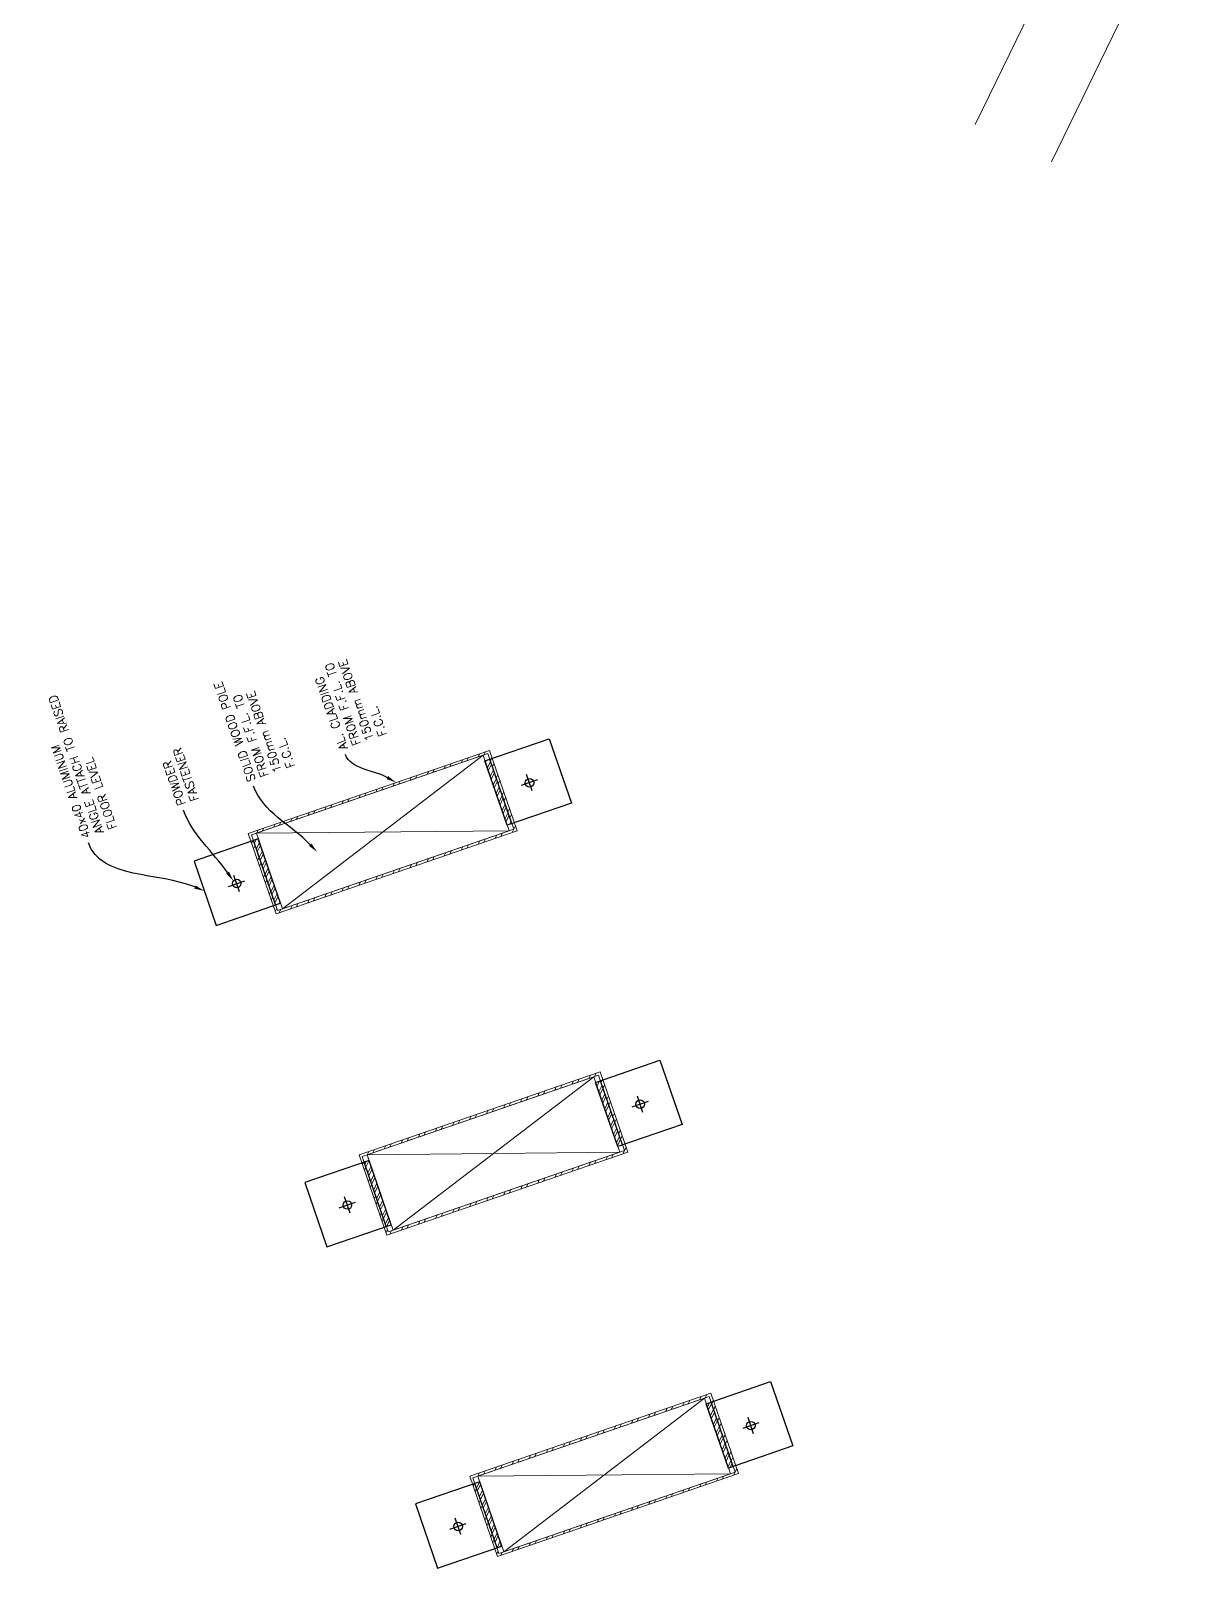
# Model space of a CAD drawing. Extents: x 760773 to 1075934, y 719259 to 1013331.
# Drawn here: x 845328 to 846009, y 835114 to 836018 of the extents above; entities that cross this region are included whole.
import ezdxf
from ezdxf import colors
from ezdxf.entities.mleader import LeaderData, LeaderLine
from ezdxf.math import Vec2, Vec3

# ---------------------------------------------------------------- set-up
doc = ezdxf.new("R2010")
doc.units = 0
doc.header["$MEASUREMENT"] = 0
for name, color, linetype in [('A-TEXT', 7, 'Continuous'), ('EL THICK', 1, 'Continuous'), ('EL THIN', 2, 'Continuous'), ('EXIST1', 14, 'Continuous')]:
    doc.layers.add(name, color=color, linetype=linetype)
doc.styles.add('STANDARD1', font='romans')
pattern_1 = [(244, (811611.9604, 819556.7724), (3.37047767, -1.6438918), []), (244, (811610.289, 819556.197), (3.37047767, -1.6438918), [])]

msp = doc.modelspace()

# ---------------------------------------------------------------- hatches: boundary and pattern name
at = {"layer": 'EL THIN', "lineweight": 0}
h = msp.add_hatch(dxfattribs=at)
h.set_pattern_fill('ANSI32', color=256, scale=20)
h.set_pattern_definition([(244, (811546.847, 819745.876), (6.7409553, -3.2877836), []), (244, (811543.504, 819744.725), (6.7409553, -3.2877836), [])])
h.paths.add_polyline_path([(845471.99016, 835498.88855), (845613.81795, 835547.72377), (845597.53954, 835594.9997), (845455.71175, 835546.16448)])
h.paths.add_polyline_path([(845472.92008, 835500.79518), (845457.61838, 835545.23455), (845596.60961, 835593.09307), (845611.91132, 835548.6537)], flags=16)
h.paths.add_polyline_path([(845475.75664, 835501.77188), (845460.45494, 835546.21126), (845593.77306, 835592.11637), (845609.07476, 835547.67699)], flags=0)
h = msp.add_hatch(dxfattribs=at)
h.set_pattern_fill('ANSI32', color=256, scale=10)
h.set_pattern_definition(pattern_1)
h.paths.add_polyline_path([(845607.93527, 835550.98631), (845610.77183, 835551.96301), (845597.7491, 835589.78376), (845594.91254, 835588.80705)])
h.paths.add_polyline_path([(845471.7806, 835504.10449), (845474.61715, 835505.0812), (845461.59443, 835542.90194), (845458.75787, 835541.92524)])
h = msp.add_hatch(dxfattribs=at)
h.set_pattern_fill('ANSI32', color=256, scale=20)
h.set_pattern_definition([(244, (811611.9604, 819556.7724), (6.7409553, -3.2877836), []), (244, (811608.6175, 819555.6214), (6.7409553, -3.2877836), [])])
h.paths.add_polyline_path([(845537.10379, 835309.78483), (845678.93158, 835358.62006), (845662.65317, 835405.89599), (845520.82538, 835357.06076)])
h.paths.add_polyline_path([(845538.03372, 835311.69146), (845522.73201, 835356.13084), (845661.72324, 835403.98936), (845677.02495, 835359.54998)], flags=16)
h.paths.add_polyline_path([(845540.87027, 835312.66817), (845525.56857, 835357.10754), (845658.88669, 835403.01265), (845674.18839, 835358.57328)], flags=0)
h = msp.add_hatch(dxfattribs=at)
h.set_pattern_fill('ANSI32', color=256, scale=10)
h.set_pattern_definition(pattern_1)
h.paths.add_polyline_path([(845536.89423, 835315.00078), (845539.73078, 835315.97748), (845526.70806, 835353.79823), (845523.8715, 835352.82152)])
h.paths.add_polyline_path([(845673.0489, 835361.88259), (845675.88546, 835362.8593), (845662.86273, 835400.68004), (845660.02618, 835399.70334)])
h = msp.add_hatch(dxfattribs=at)
h.set_pattern_fill('ANSI32', color=256, scale=20)
h.set_pattern_definition([(244, (811677.074, 819367.669), (6.7409553, -3.2877836), []), (244, (811673.731, 819366.518), (6.7409553, -3.2877836), [])])
h.paths.add_polyline_path([(845602.21742, 835120.68112), (845744.04521, 835169.51634), (845727.7668, 835216.79227), (845585.93901, 835167.95705)])
h.paths.add_polyline_path([(845603.14735, 835122.58775), (845587.84564, 835167.02712), (845726.83687, 835214.88564), (845742.13858, 835170.44627)], flags=16)
h.paths.add_polyline_path([(845605.9839, 835123.56445), (845590.6822, 835168.00383), (845724.00032, 835213.90894), (845739.30202, 835169.46956)], flags=0)
h = msp.add_hatch(dxfattribs=at)
h.set_pattern_fill('ANSI32', color=256, scale=10)
h.set_pattern_definition(pattern_1)
h.paths.add_polyline_path([(845738.16253, 835172.77888), (845740.99909, 835173.75558), (845727.97636, 835211.57632), (845725.13981, 835210.59962)])
h.paths.add_polyline_path([(845602.00786, 835125.89706), (845604.84441, 835126.87377), (845591.82169, 835164.69451), (845588.98513, 835163.71781)])

# ---------------------------------------------------------------- linework, layer by layer
at = {"layer": 'EL THICK', "lineweight": 0}
for p, q in [((845955.20638, 836110.87736), (845883.21375, 835963.2706)), ((846009.22505, 836107.57344), (845928.15346, 835941.35204))]:
    msp.add_line(p, q, dxfattribs=at)
for points in [[(845597.53954, 835594.9997), (845455.71175, 835546.16448), (845471.99016, 835498.88855), (845613.81795, 835547.72377)], [(845475.75664, 835501.77188), (845460.45494, 835546.21126), (845593.77306, 835592.11637), (845609.07476, 835547.67699)], [(845662.65317, 835405.89599), (845520.82538, 835357.06076), (845537.10379, 835309.78483), (845678.93158, 835358.62006)], [(845540.87027, 835312.66817), (845525.56857, 835357.10754), (845658.88669, 835403.01265), (845674.18839, 835358.57328)], [(845727.7668, 835216.79227), (845585.93901, 835167.95705), (845602.21742, 835120.68112), (845744.04521, 835169.51634)], [(845605.9839, 835123.56445), (845590.6822, 835168.00383), (845724.00032, 835213.90894), (845739.30202, 835169.46956)]]:
    msp.add_lwpolyline(points, close=True, dxfattribs=at)
at = {"layer": 'EL THIN', "lineweight": 0}
for p, q in [((845593.77306, 835592.11637), (845475.75664, 835501.77188)), ((845609.07476, 835547.67699), (845460.45494, 835546.21126)), ((845658.88669, 835403.01265), (845540.87027, 835312.66817)), ((845674.18839, 835358.57328), (845525.56857, 835357.10754)), ((845724.00032, 835213.90894), (845605.9839, 835123.56445)), ((845739.30202, 835169.46956), (845590.6822, 835168.00383))]:
    msp.add_line(p, q, dxfattribs=at)
for points in [[(845596.60961, 835593.09307), (845457.61838, 835545.23455), (845472.92008, 835500.79518), (845611.91132, 835548.6537)], [(845661.72324, 835403.98936), (845522.73201, 835356.13084), (845538.03372, 835311.69146), (845677.02495, 835359.54998)], [(845726.83687, 835214.88564), (845587.84564, 835167.02712), (845603.14735, 835122.58775), (845742.13858, 835170.44627)]]:
    msp.add_lwpolyline(points, close=True, dxfattribs=at)
at = {"layer": 'EXIST1'}
for p, q in [((845610.77183, 835551.96301), (845597.7491, 835589.78376)), ((845625.88278, 835577.59993), (845616.29944, 835574.30012)), ((845622.74101, 835571.15835), (845619.44121, 835580.74169)), ((845471.7806, 835504.10449), (845458.75787, 835541.92524)), ((845444.08934, 835515.00343), (845453.67268, 835518.30324)), ((845450.53092, 835511.86166), (845447.23111, 835521.445)), ((845675.88546, 835362.8593), (845662.86273, 835400.68004)), ((845690.99641, 835388.49621), (845681.41307, 835385.1964)), ((845687.85465, 835382.05464), (845684.55484, 835391.63798)), ((845536.89423, 835315.00078), (845523.8715, 835352.82152)), ((845509.20297, 835325.89971), (845518.78631, 835329.19952)), ((845515.64455, 835322.75794), (845512.34474, 835332.34129)), ((845740.99909, 835173.75558), (845727.97636, 835211.57632)), ((845756.11004, 835199.39249), (845746.5267, 835196.09269)), ((845752.96828, 835192.95092), (845749.66847, 835202.53426)), ((845602.00786, 835125.89706), (845588.98513, 835163.71781)), ((845580.75818, 835133.65423), (845577.45837, 835143.23757)), ((845574.31661, 835136.79599), (845583.89995, 835140.0958))]:
    msp.add_line(p, q, dxfattribs=at)
for points in [[(845607.93527, 835550.98631), (845594.91254, 835588.80705), (845632.73329, 835601.82978), (845645.75601, 835564.00903)], [(845474.61715, 835505.0812), (845461.59443, 835542.90194), (845423.77368, 835529.87922), (845436.79641, 835492.05847)], [(845673.0489, 835361.88259), (845660.02618, 835399.70334), (845697.84692, 835412.72606), (845710.86965, 835374.90532)], [(845539.73078, 835315.97748), (845526.70806, 835353.79823), (845488.88731, 835340.7755), (845501.91004, 835302.95476)], [(845738.16253, 835172.77888), (845725.13981, 835210.59962), (845762.96055, 835223.62235), (845775.98328, 835185.8016)], [(845604.84441, 835126.87377), (845591.82169, 835164.69451), (845554.00095, 835151.67178), (845567.02367, 835113.85104)]]:
    msp.add_lwpolyline(points, close=True, dxfattribs=at)
for centre in [(845621.09111, 835575.95002), (845448.88101, 835516.65333), (845686.20474, 835386.84631), (845513.99464, 835327.54961), (845751.31837, 835197.74259), (845579.10828, 835138.4459)]:
    msp.add_circle(centre, 2.50567, dxfattribs=at)

# ---------------------------------------------------------------- leaders
at = {"layer": 'A-TEXT'}
ml = msp.add_multileader_mtext('Standard', dxfattribs=at)
ml.set_content('AL. CLADDING\\PFROM F.F.L. TO 150mm ABOVE F.C.L.', color=256, style='STANDARD1')
ml.set_leader_properties()
ml.build(insert=Vec2(0, 0))
ml.multileader.update_dxf_attribs({"leader_type": 2, "dogleg_length": 100, "arrow_head_size": 6})
ctx = ml.context
ctx.base_point, ctx.char_height, ctx.arrow_head_size, ctx.landing_gap_size, ctx.plane_origin, ctx.plane_x_axis, ctx.plane_y_axis = Vec3(845512.84276, 835592.66181), 5, 6, 3, Vec3(845403.53781, 835594.66805), Vec3(-0.325568154, 0.945518576), Vec3(-0.945518576, -0.325568154)
notes = []
notes.append((ctx, [(1, (1, 1, 0), (845516.09845, 835583.20662), (-0.325568154, 0.945518576), 10, [(0, [(845542.69665, 835576.11578)], 0, [])])]))
ctx.mtext.insert, ctx.mtext.text_direction, ctx.mtext.rotation, ctx.mtext.width, ctx.mtext.defined_height, ctx.mtext.line_spacing_factor, ctx.mtext.flow_direction = Vec3(845509.50226, 835594.68444), Vec3(-0.325568154, 0.945518576), 1.902408885, 76.3438617, 26.47822, 0.975, 5
ml = msp.add_multileader_mtext('Standard', dxfattribs=at)
ml.set_content('SOLID WOOD POLE\\PFROM F.F.L. TO 150mm ABOVE F.C.L.', color=256, style='STANDARD1')
ml.set_leader_properties()
ml.build(insert=Vec2(0, 0))
ml.multileader.update_dxf_attribs({"leader_type": 2, "dogleg_length": 100, "arrow_head_size": 6})
ctx = ml.context
ctx.base_point, ctx.char_height, ctx.arrow_head_size, ctx.landing_gap_size, ctx.plane_origin, ctx.plane_x_axis, ctx.plane_y_axis = Vec3(845458.74157, 835574.03327), 5, 6, 3, Vec3(845349.43662, 835576.03952), Vec3(-0.325568154, 0.945518576), Vec3(-0.945518576, -0.325568154)
notes.append((ctx, [(1, (1, 1, 0), (845461.99725, 835564.57809), (-0.325568154, 0.945518576), 10, [(0, [(845496.26211, 835535.22168)], 0, [])])]))
ctx.mtext.insert, ctx.mtext.text_direction, ctx.mtext.rotation, ctx.mtext.width, ctx.mtext.defined_height, ctx.mtext.line_spacing_factor, ctx.mtext.flow_direction = Vec3(845455.40107, 835576.05591), Vec3(-0.325568154, 0.945518576), 1.902408885, 76.3438617, 26.47822, 0.975, 5
ml = msp.add_multileader_mtext('Standard', dxfattribs=at)
ml.set_content('40x40 ALUMINUM \\PANGLE ATTACH TO RAISED FLOOR LEVEL', color=256, style='STANDARD1')
ml.set_leader_properties()
ml.build(insert=Vec2(0, 0))
ml.multileader.update_dxf_attribs({"leader_type": 2, "dogleg_length": 100, "arrow_head_size": 6})
ctx = ml.context
ctx.base_point, ctx.char_height, ctx.arrow_head_size, ctx.landing_gap_size, ctx.plane_origin, ctx.plane_x_axis, ctx.plane_y_axis = Vec3(845361.6663, 835540.60757), 5, 6, 3, Vec3(845278.38453, 835551.57432), Vec3(-0.325568154, 0.945518576), Vec3(-0.945518576, -0.325568154)
notes.append((ctx, [(1, (1, 1, 0), (845364.92198, 835531.15239), (-0.325568154, 0.945518576), 10, [(0, [(845429.81249, 835512.34124)], 0, [])])]))
ctx.mtext.insert, ctx.mtext.text_direction, ctx.mtext.rotation, ctx.mtext.width, ctx.mtext.line_spacing_factor, ctx.mtext.flow_direction = Vec3(845358.3258, 835542.63021), Vec3(-0.325568154, 0.945518576), 1.902408885, 94.0128287, 0.975, 5
ml = msp.add_multileader_mtext('Standard', dxfattribs=at)
ml.set_content('POWDER FASTENER', color=256, style='STANDARD1')
ml.set_leader_properties()
ml.build(insert=Vec2(0, 0))
ml.multileader.update_dxf_attribs({"leader_type": 2, "dogleg_length": 100, "arrow_head_size": 6})
ctx = ml.context
ctx.base_point, ctx.char_height, ctx.arrow_head_size, ctx.landing_gap_size, ctx.plane_origin, ctx.plane_x_axis, ctx.plane_y_axis = Vec3(845417.59836, 835559.86653), 5, 6, 3, Vec3(845300.11544, 835559.05687), Vec3(-0.325568154, 0.945518576), Vec3(-0.945518576, -0.325568154)
notes.append((ctx, [(1, (1, 1, 0), (845420.85405, 835550.41134), (-0.325568154, 0.945518576), 10, [(0, [(845446.94093, 835518.23903)], 0, [])])]))
ctx.mtext.insert, ctx.mtext.text_direction, ctx.mtext.rotation, ctx.mtext.width, ctx.mtext.defined_height, ctx.mtext.line_spacing_factor, ctx.mtext.flow_direction = Vec3(845414.25786, 835561.88916), Vec3(-0.325568154, 0.945518576), 1.902408885, 50.0155953, 26.47822, 0.975, 5
for ctx, leaders in notes:
    for number, flags, end, landing, length, lines in leaders:
        leader = LeaderData()
        leader.index, (leader.has_last_leader_line, leader.has_dogleg_vector, leader.attachment_direction) = number, flags
        leader.last_leader_point, leader.dogleg_vector, leader.dogleg_length = Vec3(end), Vec3(landing), length
        for number, points, colour, breaks in lines:
            line = LeaderLine()
            line.index, line.vertices, line.color, line.breaks = number, Vec3.list(points), colors.encode_raw_color(colour), breaks
            leader.lines.append(line)
        ctx.leaders.append(leader)

doc.saveas('drawing.dxf')
